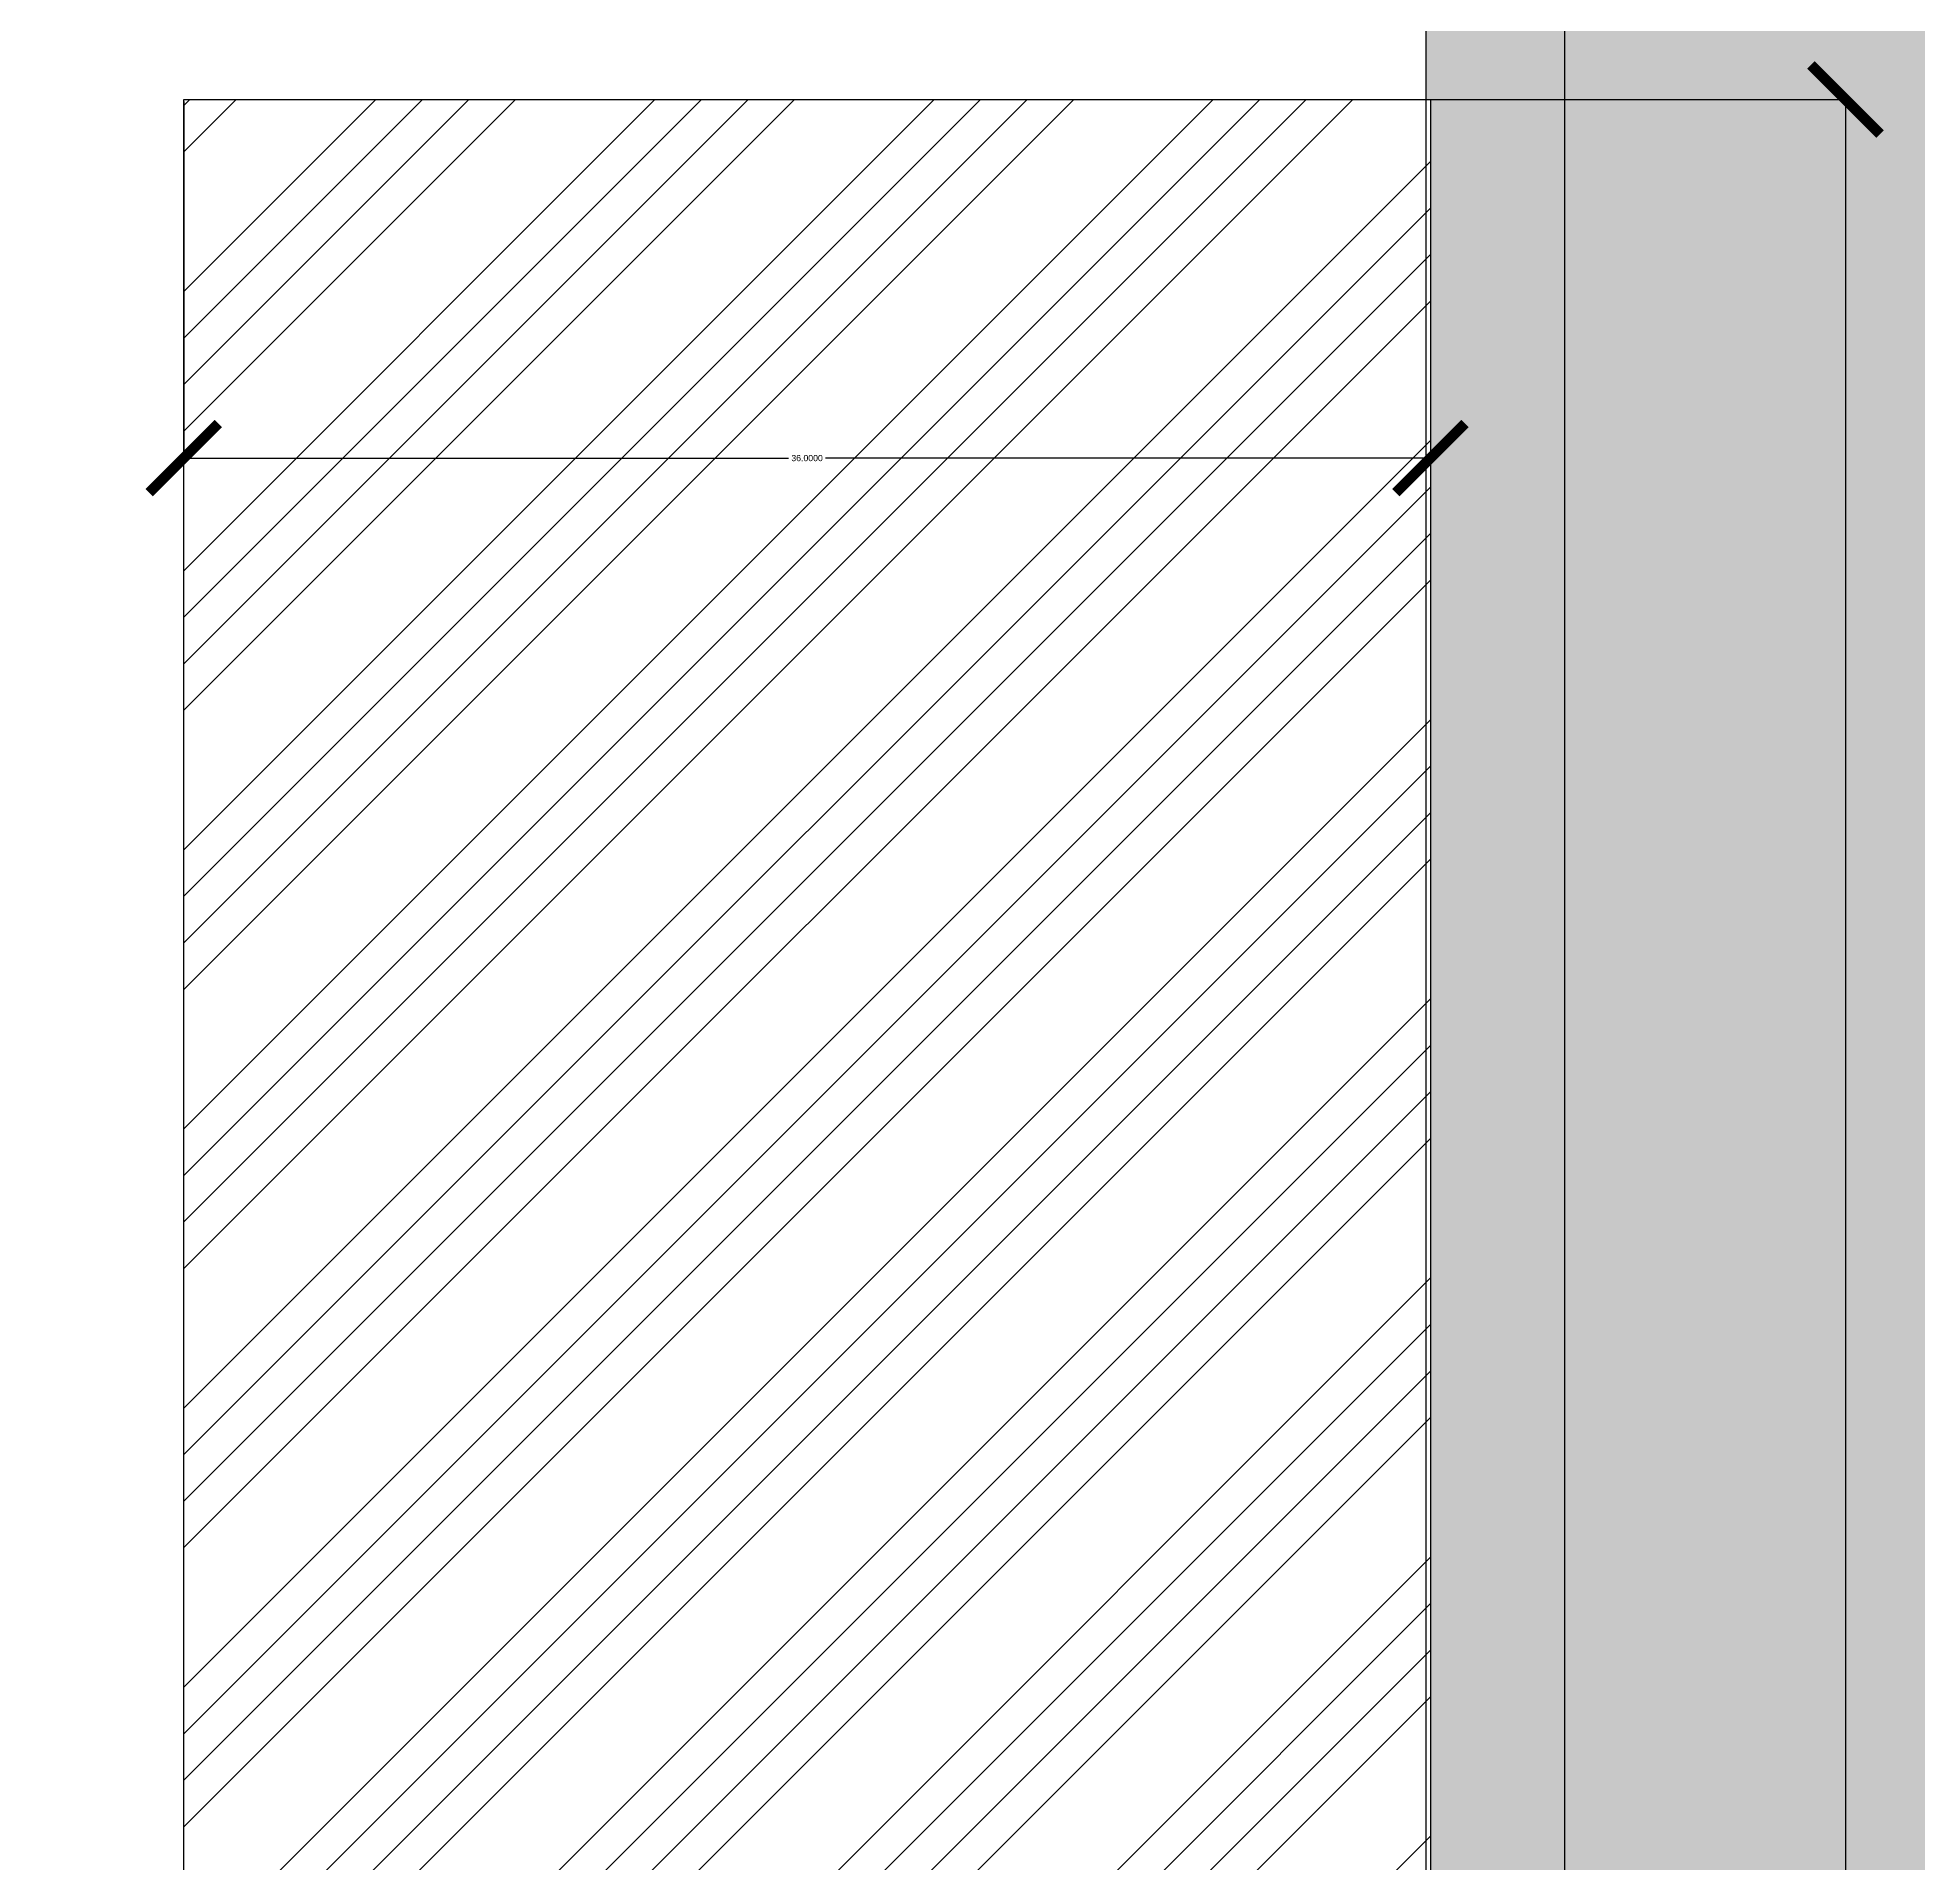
# Model space of a CAD drawing. Header units: inches. Extents: x 1 to 3312, y -950 to 1520.
# Drawn here: x 363.2 to 417.5, y 242.1 to 294.9 of the extents above; entities that cross this region are included whole.
import ezdxf

# ---------------------------------------------------------------- set-up
doc = ezdxf.new("R2010")
doc.units = ezdxf.units.IN
doc.header["$MEASUREMENT"] = 0
doc.styles.get("Standard").update_dxf_attribs({"font": 'arial.ttf'})
doc.dimstyles.get("Standard").update_dxf_attribs({"dimtxt": 0.18, "dimasz": 0.18, "dimexe": 0.18, "dimexo": 0.0625, "dimgap": 0.09, "dimtad": 0, "dimtih": 1, "dimtoh": 1, "dimdec": 4, "dimzin": 0, "dimdsep": 46, "dimtxsty": 'Standard', "dimcen": 0.09, "dimadec": 0, "dimazin": 0, "dimtfac": 1, "dimtdec": 4, "dimtofl": 0, "dimtmove": 0, "dimatfit": 3, "dimfxl": 1, "dimtolj": 1, "dimtzin": 0, "dimarcsym": 0})

# ---------------------------------------------------------------- blocks, each defined once
blk = doc.blocks.new('_ArchTick')
at = {"color": 0, "linetype": 'ByBlock', "const_width": 0.15}
blk.add_lwpolyline([(-0.5, -0.5), (0.5, 0.5)], dxfattribs=at)
blk = doc.blocks.new('*D96')
at = {"color": 0, "lineweight": -2, "transparency": 16777216}
for p, q in [((367.387, 293.01), (367.387, 282.536)), ((403.387, 293.01), (403.387, 282.536)), ((367.387, 282.716), (384.854, 282.716)), ((403.387, 282.716), (385.92, 282.716))]:
    blk.add_line(p, q, dxfattribs=at)
at = {"layer": 'Defpoints', "color": 0, "transparency": 16777216}
for p in [(367.387, 293.072), (403.387, 293.072), (367.387, 282.716)]:
    blk.add_point(p, dxfattribs=at)
at = {"color": 0, "lineweight": -2, "transparency": 16777216, "xscale": 2, "yscale": 2, "zscale": 2, "rotation": 180}
blk.add_blockref('_ArchTick', (367.387, 282.716), dxfattribs=at)
at = {"color": 0, "lineweight": -2, "transparency": 16777216, "xscale": 2, "yscale": 2, "zscale": 2}
blk.add_blockref('_ArchTick', (403.387, 282.716), dxfattribs=at)
at = {"color": 0, "transparency": 16777216, "insert": (385.387, 282.716), "char_height": 0.18, "attachment_point": 5}
blk.add_mtext('\\A1;36.0000', dxfattribs=at)
blk = doc.blocks.new('*D69')
at = {"color": 0, "lineweight": -2, "transparency": 16777216}
for p, q in [((403.317, 293.072), (415.554, 293.072)), ((415.374, 293.072), (415.374, 221.254)), ((415.374, 149.072), (415.374, 220.89)), ((407.689, 149.072), (415.554, 149.072))]:
    blk.add_line(p, q, dxfattribs=at)
at = {"layer": 'Defpoints', "color": 0, "transparency": 16777216}
for p in [(403.255, 293.072), (407.626, 149.072), (415.374, 149.072)]:
    blk.add_point(p, dxfattribs=at)
at = {"color": 0, "lineweight": -2, "transparency": 16777216, "xscale": 2, "yscale": 2, "zscale": 2}
for p, rotation in [((415.374, 293.072), 90), ((415.374, 149.072), 270)]:
    blk.add_blockref('_ArchTick', p, dxfattribs=dict(at, rotation=rotation))
at = {"color": 0, "transparency": 16777216, "insert": (415.374, 221.072), "char_height": 0.18, "attachment_point": 5}
blk.add_mtext('\\A1;144.0000', dxfattribs=at)

msp = doc.modelspace()

# ---------------------------------------------------------------- hatches: boundary and pattern name
at = {"ltscale": 0.5}
h = msp.add_hatch(color=7, dxfattribs=at)
h.dxf.hatch_style = 1
h.paths.add_polyline_path([(602.44581, 356.49968), (445.24581, 356.49968), (403.25498, 317.07214), (403.25498, 313.47214), (403.25498, 293.07214), (403.38714, 293.07214), (403.38714, 149.07214), (403.25498, -112.52786), (283.25498, -112.52786), (283.25498, -364.52786), (403.25498, -364.52786), (403.25498, -388.52786), (661.25498, -388.52786), (661.25498, -358.52786), (919.6812, -358.52786), (919.6812, -282.92786), (991.6812, -282.92786), (991.6812, 227.07214), (857.2812, 227.07214), (857.2812, 281.07214), (639.65498, 281.07214), (639.65498, 317.07214)])
h.paths.add_polyline_path([(600.72073, 352.49968), (635.65498, 315.48269), (635.65498, 277.07214), (853.2812, 277.07214), (853.2812, 223.07214), (987.6812, 223.07214), (987.6812, -278.92786), (915.6812, -278.92786), (915.6812, -354.52786), (657.25498, -354.52786), (657.25498, -384.52786), (407.25498, -384.52786), (407.25498, -360.52786), (287.25498, -360.52786), (287.25498, -116.52786), (407.25498, -116.52786), (407.25498, 313.47214), (407.25498, 315.34105), (446.82939, 352.49968)], flags=16)
h.paths.add_polyline_path([(409.35591, 215.84192), (420.95891, 215.84192), (420.95891, 226.14547), (409.35591, 226.14547)], flags=8)
at = {"ltscale": 0.5, "true_color": 0xc7c8ca}
h = msp.add_hatch(color=9, dxfattribs=at)
h.dxf.hatch_style = 1
h.paths.add_polyline_path([(853.2812, 277.07214), (635.65498, 277.07214), (635.65498, 315.48269), (600.72073, 352.49968), (446.82939, 352.49968), (407.25498, 315.34105), (407.25498, 313.47214), (407.25498, 113.69911), (987.6812, 113.69911), (987.6812, 223.07214), (853.2812, 223.07214)])
h.paths.add_polyline_path([(409.35591, 215.84192), (420.95891, 215.84192), (420.95891, 226.14547), (409.35591, 226.14547)], flags=24)
h.paths.add_polyline_path([(411.63422, 119.84192), (419.3525, 119.84192), (419.3525, 130.14547), (411.63422, 130.14547)], flags=24)
h.paths.add_polyline_path([(561.25385, 169.48872), (748.96813, 169.48872), (748.96813, 223.48872), (561.25385, 223.48872)], flags=24)
at = {"ltscale": 0.5, "true_color": 0x636466}
h = msp.add_hatch(dxfattribs=at)
h.set_pattern_fill('ANSI34', color=251, scale=7.6)
h.set_pattern_definition([(45, (-3315.3367, 224.199), (-4.030509, 4.030509), []), (45, (-3313.993, 224.199), (-4.030509, 4.030509), []), (45, (-3312.6497, 224.199), (-4.030509, 4.030509), []), (45, (-3311.306, 224.199), (-4.030509, 4.030509), [])])
h.paths.add_polyline_path([(367.38714, 149.07214), (403.38714, 149.07214), (403.38714, 293.07214), (367.38714, 293.07214)])
h.paths.add_polyline_path([(377.71779, 242.95119), (377.71779, 198.92663), (396.35467, 198.92663), (396.35467, 242.95119)], flags=24)

# ---------------------------------------------------------------- linework, layer by layer
at = {"ltscale": 0.5}
for points in [[(403.25498, 313.47214), (403.25498, -112.52786), (283.25498, -112.52786), (283.25498, -364.52786), (403.25498, -364.52786), (403.25498, -388.52786), (661.25498, -388.52786), (661.25498, -358.52786), (919.6812, -358.52786), (919.6812, -282.92786), (991.6812, -282.92786), (991.6812, 227.07214), (857.2812, 227.07214), (857.2812, 281.07214), (639.65498, 281.07214), (639.65498, 317.07214), (602.44581, 356.49968), (445.24581, 356.49968), (403.25498, 317.07214)], [(407.25498, 313.47214), (407.25498, -116.52786), (287.25498, -116.52786), (287.25498, -360.52786), (407.25498, -360.52786), (407.25498, -384.52786), (657.25498, -384.52786), (657.25498, -354.52786), (915.6812, -354.52786), (915.6812, -278.92786), (987.6812, -278.92786), (987.6812, 223.07214), (853.2812, 223.07214), (853.2812, 277.07214), (635.65498, 277.07214), (635.65498, 315.48269), (600.72073, 352.49968), (446.82939, 352.49968), (407.25498, 315.34105)]]:
    msp.add_lwpolyline(points, close=True, dxfattribs=at)
msp.add_lwpolyline([(367.38714, 293.07214), (403.38714, 293.07214), (403.38714, 149.07214), (367.38714, 149.07214)], close=True)

# ---------------------------------------------------------------- dimensions: what is measured, and where the dimension line sits
at = {"color": 0}
for base, p1, p2, angle, picture, middle in [((415.37399, 149.07214), (403.25498, 293.07214), (407.62629, 149.07214), 90, '*D69', (415.37399, 221.07214)), ((367.38714, 282.7163), (403.38714, 293.07214), (367.38714, 293.07214), 180, '*D96', (385.38714, 282.7163))]:
    dim = msp.add_linear_dim(base=base, p1=p1, p2=p2, angle=angle, dimstyle='Standard', override={"dimasz": 2, "dimblk1": 'ArchTick', "dimblk2": 'ArchTick', "dimsah": 1}, dxfattribs=at)
    dim.commit()
    dim.dimension.update_dxf_attribs({"geometry": picture, "text_midpoint": middle, "dimtype": 160})

doc.saveas('drawing.dxf')
